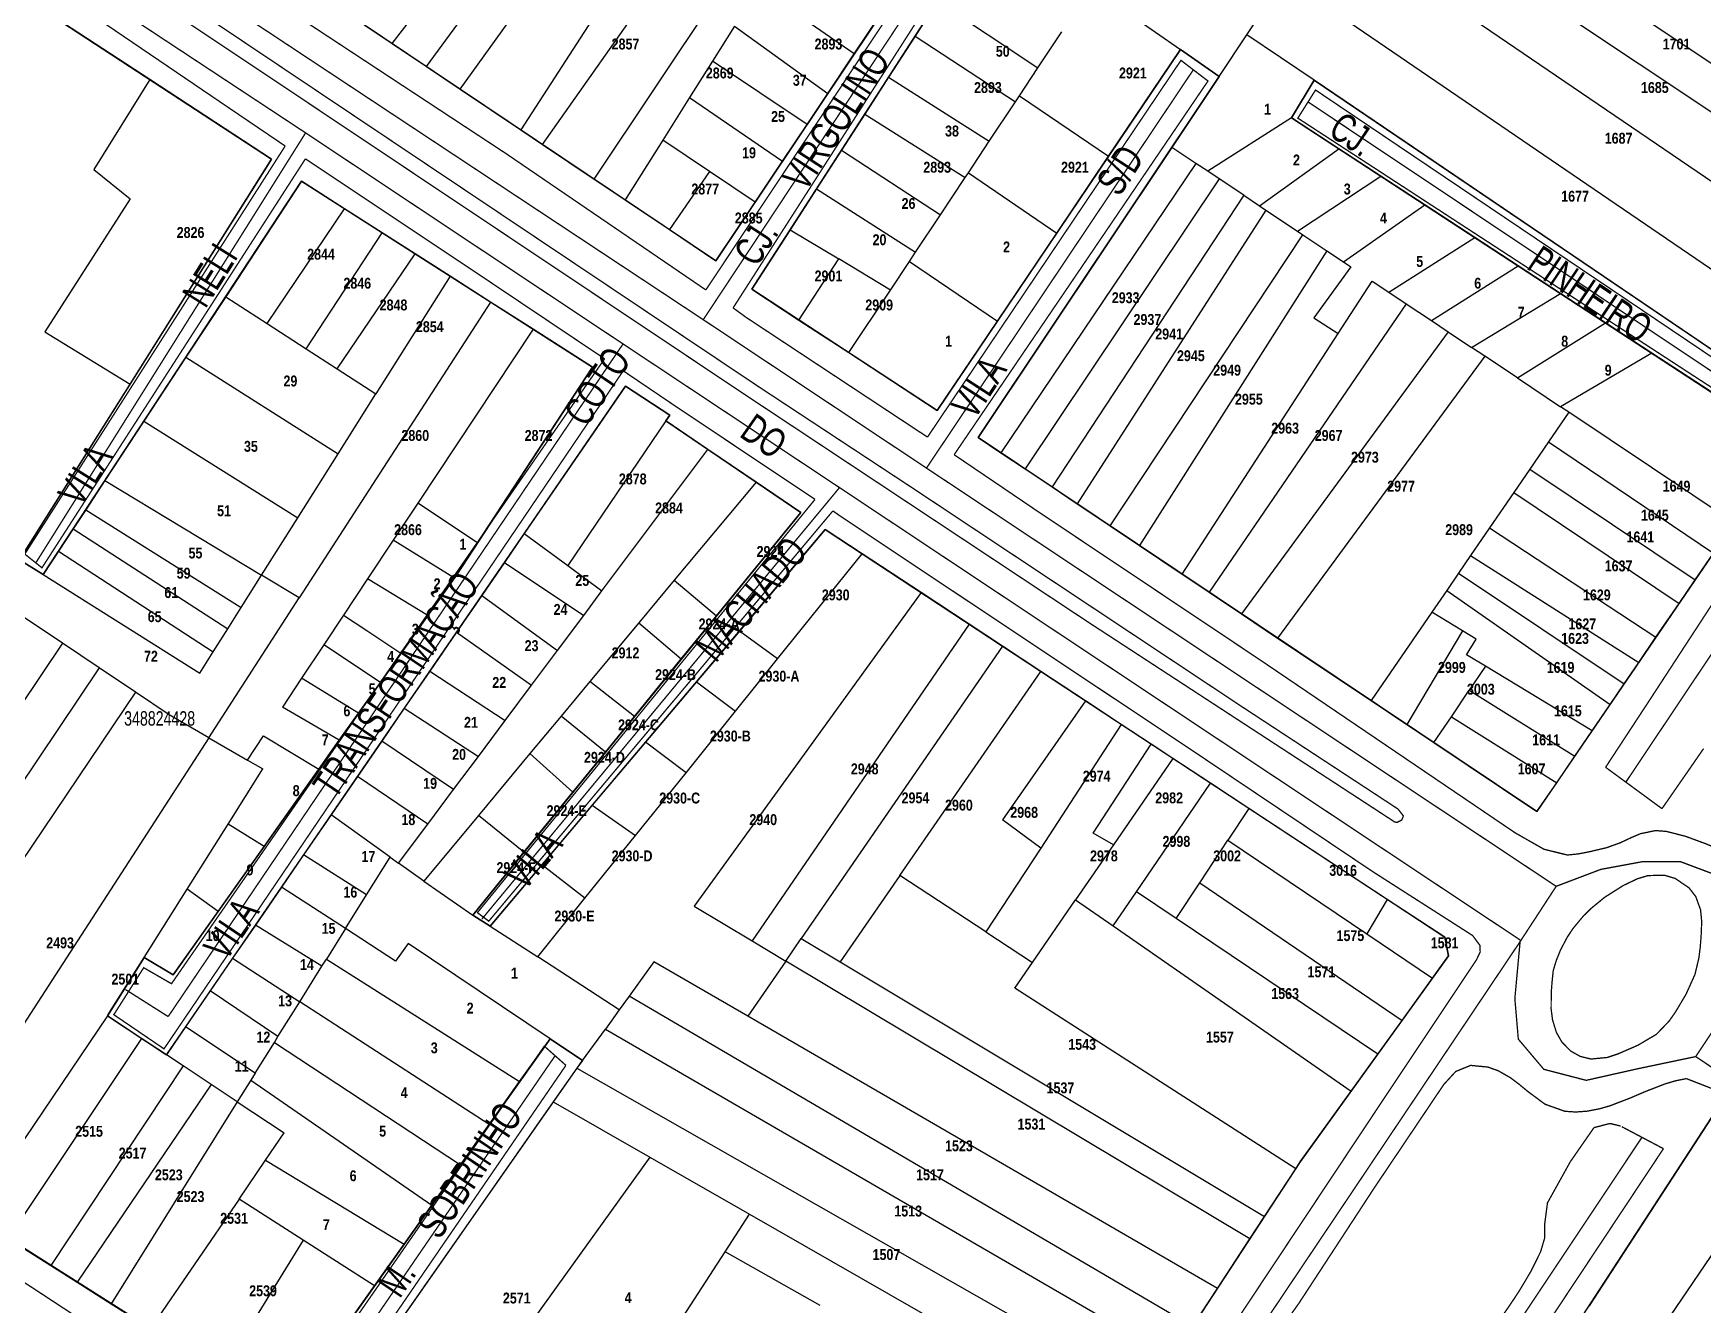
# Model space of a CAD drawing. Extents: x 203136 to 205923, y 4839890 to 4842982.
# Drawn here: x 204200.6 to 204430.9, y 4841443.3 to 4841618.7 of the extents above; entities that cross this region are included whole.
import ezdxf
from ezdxf.enums import TextEntityAlignment as Align

# ---------------------------------------------------------------- set-up
doc = ezdxf.new("R2010")
doc.units = 0
doc.header["$LTSCALE"] = 1.5
doc.header["$MEASUREMENT"] = 0
doc.linetypes.add('TRACO_11', pattern=[8, 3, -1, 3, -1])
for name, color, linetype in [('CD_MALHA_LOTES', 40, 'CONTINUOUS'), ('CD_TXT_QUADRA', 7, 'CONTINUOUS'), ('RU-QUADRAS', 210, 'CONTINUOUS'), ('SV-EIXO-RUA-PAV', 20, 'CONTINUOUS'), ('SV-RUA-PAVIM-S-GUIA-C-GUIA', 7, 'CONTINUOUS'), ('SV-TXT-RUA-PAV-S-GUIA-C-GUIA', 7, 'CONTINUOUS'), ('Th_NmrPort', 1, 'CONTINUOUS')]:
    doc.layers.add(name, color=color, linetype=linetype)
doc.styles.add('ARIAL', font='ARIAL.TTF')
doc.styles.get("Standard").update_dxf_attribs({"font": 'swisscbo.ttf'})

msp = doc.modelspace()

# ---------------------------------------------------------------- linework, layer by layer
at = {"layer": 'CD_MALHA_LOTES', "linetype": 'Continuous'}
for p, q in [((204250.16, 4841617.26), (204293.05, 4841673.27)), ((204254.86, 4841614.11), (204292.36, 4841665.05)), ((204216.73, 4841612.29), (204138.46, 4841663.42)), ((204259.53, 4841610.97), (204296.43, 4841662.34)), ((204382.87, 4841640.66), (204459.82, 4841589.39)), ((204455.25, 4841582.49), (204378.8, 4841634.55)), ((204278.01, 4841598.57), (204300.52, 4841632.32)), ((204283.75, 4841629.86), (204267.89, 4841605.36)), ((204270.9, 4841603.34), (204287.86, 4841627.47)), ((204313.89, 4841615.83), (204300.72, 4841624.96)), ((204346.6, 4841624.99), (204358.88, 4841616.43)), ((204373.29, 4841626.29), (204449.66, 4841574.19)), ((204325.39, 4841623.11), (204322.28, 4841618.29)), ((204325.39, 4841623.11), (204339.23, 4841613.9)), ((204368.06, 4841618.46), (204370.95, 4841622.79)), ((204313.89, 4841615.83), (204317.55, 4841621.31)), ((204246.35, 4841619.82), (204250.16, 4841617.26)), ((204297.37, 4841619.64), (204294.33, 4841614.81)), ((204297.37, 4841619.64), (204310.25, 4841610.38)), ((204322.28, 4841618.29), (204318.63, 4841612.63)), ((204322.28, 4841618.29), (204336.12, 4841609.22)), ((204339.23, 4841613.9), (204342.54, 4841618.87)), ((204364.22, 4841612.71), (204368.06, 4841618.46)), ((204377.32, 4841612.19), (204368.06, 4841618.46)), ((204462.88, 4841594), (204424.08, 4841619.85)), ((204250.16, 4841617.26), (204254.86, 4841614.11)), ((204310.25, 4841610.38), (204313.89, 4841615.83)), ((204348.98, 4841601.74), (204358.88, 4841616.43)), ((204358.88, 4841616.43), (204364.22, 4841612.71)), ((204254.86, 4841614.11), (204259.53, 4841610.97)), ((204294.33, 4841614.81), (204291.18, 4841609.81)), ((204307.39, 4841606.11), (204294.33, 4841614.81)), ((204336.67, 4841610.04), (204339.23, 4841613.9)), ((204216.73, 4841612.29), (204208.98, 4841599.9)), ((204233.51, 4841601.32), (204216.73, 4841612.29)), ((204318.63, 4841612.63), (204315.33, 4841607.51)), ((204318.63, 4841612.63), (204332.52, 4841603.8)), ((204364.22, 4841612.71), (204357.71, 4841602.94)), ((204374.22, 4841607.02), (204377.32, 4841612.19)), ((204377.32, 4841612.19), (204444.58, 4841566.63)), ((204259.53, 4841610.97), (204267.89, 4841605.36)), ((204291.18, 4841609.81), (204287.47, 4841603.93)), ((204291.18, 4841609.81), (204304.01, 4841601.04)), ((204307.39, 4841606.11), (204310.25, 4841610.38)), ((204332.52, 4841603.8), (204336.12, 4841609.22)), ((204336.12, 4841609.22), (204336.67, 4841610.04)), ((204336.67, 4841610.04), (204348.98, 4841601.74)), ((204315.33, 4841607.51), (204312.12, 4841602.54)), ((204315.33, 4841607.51), (204329.19, 4841598.78)), ((204374.22, 4841607.02), (204362.65, 4841599.64)), ((204380.75, 4841602.75), (204374.22, 4841607.02)), ((204267.89, 4841605.36), (204270.9, 4841603.34)), ((204304.01, 4841601.04), (204307.39, 4841606.11)), ((204270.9, 4841603.34), (204278.01, 4841598.57)), ((204287.47, 4841603.93), (204282.28, 4841595.7)), ((204293.93, 4841599.59), (204287.47, 4841603.93)), ((204312.12, 4841602.54), (204308.69, 4841597.21)), ((204312.12, 4841602.54), (204325.78, 4841593.65)), ((204329.63, 4841599.45), (204332.52, 4841603.8)), ((204357.71, 4841602.94), (204331, 4841562.9)), ((204361.01, 4841600.73), (204357.71, 4841602.94)), ((204369.8, 4841594.87), (204380.75, 4841602.75)), ((204386.54, 4841598.97), (204380.75, 4841602.75)), ((204208.98, 4841599.9), (204214.02, 4841595.82)), ((204213.98, 4841570.27), (204233.51, 4841601.32)), ((204293.93, 4841599.59), (204288.38, 4841591.6)), ((204300.21, 4841595.37), (204293.93, 4841599.59)), ((204300.21, 4841595.37), (204304.01, 4841601.04)), ((204361.01, 4841600.73), (204334.12, 4841560.81)), ((204341.82, 4841591.1), (204348.98, 4841601.74)), ((204362.65, 4841599.64), (204361.01, 4841600.73)), ((204364.24, 4841598.58), (204362.65, 4841599.64)), ((204237.63, 4841598.26), (204227.18, 4841582.34)), ((204243.56, 4841594.47), (204237.63, 4841598.26)), ((204278.01, 4841598.57), (204282.28, 4841595.7)), ((204308.69, 4841597.21), (204305.06, 4841591.58)), ((204308.69, 4841597.21), (204322.36, 4841588.5)), ((204325.78, 4841593.65), (204329.19, 4841598.78)), ((204329.19, 4841598.78), (204329.63, 4841599.45)), ((204329.63, 4841599.45), (204341.82, 4841591.1)), ((204364.24, 4841598.58), (204337.47, 4841558.57)), ((204367.61, 4841596.33), (204364.24, 4841598.58)), ((204375.02, 4841591.38), (204386.54, 4841598.97)), ((204392.58, 4841595.02), (204386.54, 4841598.97)), ((204214.02, 4841595.82), (204202.24, 4841577.47)), ((204282.28, 4841595.7), (204288.38, 4841591.6)), ((204294.81, 4841587.29), (204300.21, 4841595.37)), ((204367.61, 4841596.33), (204341.18, 4841556.09)), ((204367.61, 4841596.33), (204369.8, 4841594.87)), ((204369.8, 4841594.87), (204370.68, 4841594.28)), ((204381.39, 4841587.13), (204392.58, 4841595.02)), ((204399.52, 4841590.49), (204392.58, 4841595.02)), ((204232.91, 4841578.63), (204243.56, 4841594.47)), ((204248.75, 4841591.16), (204243.56, 4841594.47)), ((204322.36, 4841588.5), (204325.78, 4841593.65)), ((204370.68, 4841594.28), (204344.64, 4841553.77)), ((204370.68, 4841594.28), (204375.02, 4841591.38)), ((204238.28, 4841575.16), (204248.75, 4841591.16)), ((204253.31, 4841588.25), (204248.75, 4841591.16)), ((204288.38, 4841591.6), (204294.81, 4841587.29)), ((204305.06, 4841591.58), (204299.76, 4841583.37)), ((204305.06, 4841591.58), (204311.74, 4841587.55)), ((204333.63, 4841578.95), (204341.82, 4841591.1)), ((204349.2, 4841550.71), (204375.75, 4841590.89)), ((204375.02, 4841591.38), (204375.75, 4841590.89)), ((204375.75, 4841590.89), (204379.07, 4841588.68)), ((204387.65, 4841582.96), (204399.52, 4841590.49)), ((204405.49, 4841586.58), (204399.52, 4841590.49)), ((204242.55, 4841572.4), (204253.31, 4841588.25)), ((204258.14, 4841585.16), (204253.31, 4841588.25)), ((204321.49, 4841587.19), (204322.36, 4841588.5)), ((204379.07, 4841588.68), (204353.25, 4841548)), ((204379.07, 4841588.68), (204381.39, 4841587.13)), ((204306.26, 4841579.12), (204311.74, 4841587.55)), ((204318.87, 4841583.25), (204311.74, 4841587.55)), ((204318.87, 4841583.25), (204321.49, 4841587.19)), ((204321.49, 4841587.19), (204333.63, 4841578.95)), ((204382.41, 4841586.45), (204377.29, 4841579.41)), ((204381.39, 4841587.13), (204382.41, 4841586.45)), ((204393.51, 4841579.04), (204405.49, 4841586.58)), ((204411.32, 4841582.78), (204405.49, 4841586.58)), ((204258.14, 4841585.16), (204247.91, 4841568.93)), ((204263.72, 4841581.59), (204258.14, 4841585.16)), ((204299.76, 4841583.37), (204306.26, 4841579.12)), ((204380.63, 4841577.24), (204385.34, 4841584.5)), ((204385.34, 4841584.5), (204387.65, 4841582.96)), ((204227.18, 4841582.34), (204221.69, 4841573.99)), ((204227.18, 4841582.34), (204232.91, 4841578.63)), ((204263.72, 4841581.59), (204237.32, 4841540.78)), ((204269.59, 4841577.84), (204263.72, 4841581.59)), ((204313.14, 4841574.62), (204318.87, 4841583.25)), ((204390.03, 4841581.36), (204362.87, 4841541.56)), ((204387.65, 4841582.96), (204390.03, 4841581.36)), ((204390.03, 4841581.36), (204393.51, 4841579.04)), ((204399.06, 4841575.34), (204411.32, 4841582.78)), ((204417.52, 4841578.72), (204411.32, 4841582.78)), ((204306.26, 4841579.12), (204313.14, 4841574.62)), ((204325.34, 4841566.65), (204333.63, 4841578.95)), ((204377.29, 4841579.41), (204380.63, 4841577.24)), ((204393.51, 4841579.04), (204395.83, 4841577.49)), ((204202.24, 4841577.47), (204213.98, 4841570.27)), ((204232.91, 4841578.63), (204238.28, 4841575.16)), ((204269.59, 4841577.84), (204253.68, 4841553.86)), ((204277.8, 4841572.6), (204269.59, 4841577.84)), ((204359.13, 4841544.07), (204380.63, 4841577.24)), ((204395.83, 4841577.49), (204367.32, 4841538.58)), ((204395.83, 4841577.49), (204399.06, 4841575.34)), ((204405.37, 4841571.13), (204417.52, 4841578.72)), ((204423.93, 4841574.54), (204417.52, 4841578.72)), ((204238.28, 4841575.16), (204242.55, 4841572.4)), ((204313.14, 4841574.62), (204325.34, 4841566.65)), ((204400.86, 4841574.14), (204372.3, 4841535.25)), ((204400.86, 4841574.14), (204399.06, 4841575.34)), ((204405.37, 4841571.13), (204400.86, 4841574.14)), ((204423.93, 4841574.54), (204411.33, 4841567.15)), ((204442.82, 4841562.19), (204423.93, 4841574.54)), ((204221.69, 4841573.99), (204215.88, 4841565.15)), ((204221.69, 4841573.99), (204242.7, 4841560.68)), ((204242.55, 4841572.4), (204247.91, 4841568.93)), ((204261.92, 4841548.38), (204277.8, 4841572.6)), ((204198.74, 4841546.03), (204213.98, 4841570.27)), ((204282.32, 4841569.99), (204268.37, 4841549.67)), ((204288.43, 4841566.01), (204282.32, 4841569.99)), ((204405.37, 4841571.13), (204411.33, 4841567.15)), ((204242.7, 4841560.68), (204247.91, 4841568.93)), ((204215.88, 4841565.15), (204210.52, 4841556.98)), ((204215.88, 4841565.15), (204237.11, 4841551.81)), ((204287.89, 4841565.21), (204274.36, 4841545.24)), ((204287.89, 4841565.21), (204288.43, 4841566.01)), ((204293.68, 4841561.28), (204287.89, 4841565.21)), ((204412.47, 4841566.39), (204409.67, 4841562.3)), ((204412.47, 4841566.39), (204411.33, 4841567.15)), ((204435.29, 4841551.16), (204412.47, 4841566.39)), ((204331, 4841562.9), (204334.12, 4841560.81)), ((204237.11, 4841551.81), (204242.7, 4841560.68)), ((204279.08, 4841541.74), (204293.68, 4841561.28)), ((204300.34, 4841556.77), (204293.68, 4841561.28)), ((204334.12, 4841560.81), (204337.47, 4841558.57)), ((204409.67, 4841562.3), (204407.09, 4841558.54)), ((204409.67, 4841562.3), (204432.42, 4841546.97)), ((204337.47, 4841558.57), (204341.18, 4841556.09)), ((204407.09, 4841558.54), (204404.89, 4841555.33)), ((204407.09, 4841558.54), (204429.89, 4841543.26)), ((204210.52, 4841556.98), (204207.86, 4841552.94)), ((204210.52, 4841556.98), (204232.13, 4841543.92)), ((204300.34, 4841556.77), (204289.06, 4841543.23)), ((204306.51, 4841552.58), (204300.34, 4841556.77)), ((204341.18, 4841556.09), (204344.64, 4841553.77)), ((204253.68, 4841553.86), (204250.29, 4841548.75)), ((204261.92, 4841548.38), (204253.68, 4841553.86)), ((204344.64, 4841553.77), (204349.2, 4841550.71)), ((204404.89, 4841555.33), (204401.52, 4841550.43)), ((204404.89, 4841555.33), (204427.67, 4841540)), ((204207.86, 4841552.94), (204206.14, 4841550.32)), ((204207.86, 4841552.94), (204229.32, 4841539.46)), ((204232.13, 4841543.92), (204237.11, 4841551.81)), ((204294.89, 4841538.32), (204306.51, 4841552.58)), ((204206.14, 4841550.32), (204204.11, 4841547.24)), ((204206.14, 4841550.32), (204227.47, 4841536.53)), ((204268.37, 4841549.67), (204265.64, 4841545.69)), ((204268.37, 4841549.67), (204274.36, 4841545.24)), ((204309.89, 4841550.22), (204298.04, 4841536.2)), ((204314.99, 4841546.86), (204309.89, 4841550.22)), ((204349.2, 4841550.71), (204353.25, 4841548)), ((204401.52, 4841550.43), (204398.91, 4841546.63)), ((204401.52, 4841550.43), (204424.49, 4841535.36)), ((204204.11, 4841547.24), (204201.98, 4841544)), ((204204.11, 4841547.24), (204225.45, 4841533.33)), ((204250.29, 4841548.75), (204246.76, 4841543.42)), ((204258.72, 4841543.53), (204250.29, 4841548.75)), ((204259, 4841543.93), (204261.92, 4841548.38)), ((204303.32, 4841532.36), (204314.99, 4841546.86)), ((204323.1, 4841541.52), (204314.99, 4841546.86)), ((204353.25, 4841548), (204359.13, 4841544.07)), ((204398.91, 4841546.63), (204397.24, 4841544.19)), ((204398.91, 4841546.63), (204422.12, 4841531.88)), ((204429.89, 4841543.26), (204432.42, 4841546.97)), ((204201.98, 4841544), (204198.74, 4841546.03)), ((204265.64, 4841545.69), (204262.5, 4841541.12)), ((204265.64, 4841545.69), (204276.56, 4841538.37)), ((204274.36, 4841545.24), (204279.08, 4841541.74)), ((204201.98, 4841544), (204223.61, 4841530.42)), ((204229.32, 4841539.46), (204232.13, 4841543.92)), ((204237.32, 4841540.78), (204232.13, 4841543.92)), ((204246.76, 4841543.42), (204243.43, 4841538.4)), ((204255.05, 4841538.36), (204246.76, 4841543.42)), ((204255.05, 4841538.36), (204258.72, 4841543.53)), ((204258.72, 4841543.53), (204259, 4841543.93)), ((204289.06, 4841543.23), (204284.17, 4841537.36)), ((204289.06, 4841543.23), (204294.89, 4841538.32)), ((204359.13, 4841544.07), (204362.87, 4841541.56)), ((204397.24, 4841544.19), (204395.62, 4841541.83)), ((204397.24, 4841544.19), (204420.12, 4841528.95)), ((204427.67, 4841540), (204429.89, 4841543.26)), ((204224.84, 4841521.5), (204237.32, 4841540.78)), ((204262.5, 4841541.12), (204259.01, 4841536.05)), ((204262.5, 4841541.12), (204272.93, 4841533.51)), ((204276.56, 4841538.37), (204279.08, 4841541.74)), ((204323.1, 4841541.52), (204291.81, 4841498.25)), ((204329.74, 4841537.15), (204323.1, 4841541.52)), ((204362.87, 4841541.56), (204367.32, 4841538.58)), ((204395.62, 4841541.83), (204393.56, 4841538.83)), ((204395.62, 4841541.83), (204418.15, 4841526.07)), ((204424.49, 4841535.36), (204427.67, 4841540)), ((204204.65, 4841534.55), (204197.59, 4841539.29)), ((204227.47, 4841536.53), (204229.32, 4841539.46)), ((204243.43, 4841538.4), (204240.71, 4841534.31)), ((204243.43, 4841538.4), (204246.63, 4841536.28)), ((204251.36, 4841533.15), (204255.05, 4841538.36)), ((204272.93, 4841533.51), (204276.56, 4841538.37)), ((204284.17, 4841537.36), (204277.42, 4841529.25)), ((204284.17, 4841537.36), (204290.03, 4841532.36)), ((204290.03, 4841532.36), (204294.89, 4841538.32)), ((204367.32, 4841538.58), (204372.3, 4841535.25)), ((204393.56, 4841538.83), (204385.19, 4841526.62)), ((204397.8, 4841536.25), (204393.56, 4841538.83)), ((204225.45, 4841533.33), (204227.47, 4841536.53)), ((204246.63, 4841536.28), (204251.36, 4841533.15)), ((204259.01, 4841536.05), (204255.34, 4841530.7)), ((204259.01, 4841536.05), (204269.38, 4841528.76)), ((204298.04, 4841536.2), (204292.11, 4841529.19)), ((204303.32, 4841532.36), (204298.04, 4841536.2)), ((204329.74, 4841537.15), (204299.82, 4841493.46)), ((204334.35, 4841534.11), (204329.74, 4841537.15)), ((204372.3, 4841535.25), (204385.19, 4841526.62)), ((204397.8, 4841536.25), (204390.13, 4841523.31)), ((204399.7, 4841535.1), (204397.8, 4841536.25)), ((204398.35, 4841532.95), (204399.7, 4841535.1)), ((204422.12, 4841531.88), (204424.49, 4841535.36)), ((204204.65, 4841534.55), (204164.01, 4841473.96)), ((204209.74, 4841531.13), (204204.65, 4841534.55)), ((204223.61, 4841530.42), (204225.45, 4841533.33)), ((204240.71, 4841534.31), (204237.65, 4841529.69)), ((204248.51, 4841529.12), (204240.71, 4841534.31)), ((204248.51, 4841529.12), (204251.36, 4841533.15)), ((204269.38, 4841528.76), (204272.93, 4841533.51)), ((204334.35, 4841534.11), (204306.58, 4841493.8)), ((204339.63, 4841530.64), (204334.35, 4841534.11)), ((204400.97, 4841531.36), (204398.35, 4841532.95)), ((204209.74, 4841531.13), (204169.04, 4841470.64)), ((204214.73, 4841527.77), (204209.74, 4841531.13)), ((204255.34, 4841530.7), (204251.82, 4841525.57)), ((204255.34, 4841530.7), (204265.71, 4841523.85)), ((204283.57, 4841524.43), (204290.03, 4841532.36)), ((204297.51, 4841525.15), (204303.32, 4841532.36)), ((204320.16, 4841502.49), (204339.63, 4841530.64)), ((204345.81, 4841526.57), (204339.63, 4841530.64)), ((204400.97, 4841531.36), (204398.74, 4841528.06)), ((204415.68, 4841522.46), (204400.97, 4841531.36)), ((204420.12, 4841528.95), (204422.12, 4841531.88)), ((204237.65, 4841529.69), (204235.02, 4841525.73)), ((204245.49, 4841524.87), (204237.65, 4841529.69)), ((204245.49, 4841524.87), (204248.51, 4841529.12)), ((204265.71, 4841523.85), (204269.38, 4841528.76)), ((204277.42, 4841529.25), (204273.44, 4841524.47)), ((204283.57, 4841524.43), (204277.42, 4841529.25)), ((204292.11, 4841529.19), (204285.11, 4841520.9)), ((204292.11, 4841529.19), (204297.51, 4841525.15)), ((204418.15, 4841526.07), (204420.12, 4841528.95)), ((204214.73, 4841527.77), (204173.99, 4841467.36)), ((204219.38, 4841524.65), (204214.73, 4841527.77)), ((204345.81, 4841526.57), (204334.32, 4841510.18)), ((204350.73, 4841523.33), (204345.81, 4841526.57)), ((204385.19, 4841526.62), (204390.13, 4841523.31)), ((204396.27, 4841524.39), (204398.74, 4841528.06)), ((204398.74, 4841528.06), (204413.28, 4841518.95)), ((204415.68, 4841522.46), (204418.15, 4841526.07)), ((204224.84, 4841521.5), (204219.38, 4841524.65)), ((204242.85, 4841521.14), (204235.02, 4841525.73)), ((204242.85, 4841521.14), (204245.49, 4841524.87)), ((204251.82, 4841525.57), (204248.7, 4841521.02)), ((204251.82, 4841525.57), (204262.03, 4841518.92)), ((204262.03, 4841518.92), (204265.71, 4841523.85)), ((204273.44, 4841524.47), (204269.13, 4841519.3)), ((204279.56, 4841519.5), (204273.44, 4841524.47)), ((204279.56, 4841519.5), (204283.57, 4841524.43)), ((204290.69, 4841516.67), (204297.51, 4841525.15)), ((204393.86, 4841520.82), (204396.27, 4841524.39)), ((204396.27, 4841524.39), (204410.79, 4841515.29)), ((204224.84, 4841521.5), (204185.08, 4841460.07)), ((204224.84, 4841521.5), (204230.17, 4841518.42)), ((204230.17, 4841518.42), (204232.39, 4841521.77)), ((204232.39, 4841521.77), (204240.02, 4841517.14)), ((204350.73, 4841523.33), (204339.61, 4841506.28)), ((204354.86, 4841520.62), (204350.73, 4841523.33)), ((204390.13, 4841523.31), (204393.86, 4841520.82)), ((204413.28, 4841518.95), (204415.68, 4841522.46)), ((204240.02, 4841517.14), (204242.85, 4841521.14)), ((204248.7, 4841521.02), (204245.34, 4841516.13)), ((204258.62, 4841514.36), (204248.7, 4841521.02)), ((204258.62, 4841514.36), (204262.03, 4841518.92)), ((204269.13, 4841519.3), (204262.04, 4841510.78)), ((204275.05, 4841513.98), (204269.13, 4841519.3)), ((204275.05, 4841513.98), (204279.56, 4841519.5)), ((204285.11, 4841520.9), (204277.72, 4841512.17)), ((204290.69, 4841516.67), (204285.11, 4841520.9)), ((204346.85, 4841508.32), (204354.86, 4841520.62)), ((204357.84, 4841518.65), (204354.86, 4841520.62)), ((204393.86, 4841520.82), (204408.06, 4841511.3)), ((204410.79, 4841515.29), (204413.28, 4841518.95)), ((204227.5, 4841509.55), (204232.32, 4841517.19)), ((204230.17, 4841518.42), (204232.32, 4841517.19)), ((204232.47, 4841506.49), (204240.02, 4841517.14)), ((204283.72, 4841508.01), (204290.69, 4841516.67)), ((204357.84, 4841518.65), (204349.64, 4841506.73)), ((204363.03, 4841515.23), (204357.84, 4841518.65)), ((204245.34, 4841516.13), (204241.72, 4841510.86)), ((204255.04, 4841509.58), (204245.34, 4841516.13)), ((204255.04, 4841509.58), (204258.62, 4841514.36)), ((204352.81, 4841500.24), (204363.03, 4841515.23)), ((204368.34, 4841511.74), (204363.03, 4841515.23)), ((204408.06, 4841511.3), (204410.79, 4841515.29)), ((204268.32, 4841505.71), (204275.05, 4841513.98)), ((204277.72, 4841512.17), (204270.77, 4841503.94)), ((204277.72, 4841512.17), (204283.72, 4841508.01)), ((204241.72, 4841510.86), (204237.93, 4841505.34)), ((204249.85, 4841505.03), (204241.72, 4841510.86)), ((204262.04, 4841510.78), (204254.49, 4841501.71)), ((204268.32, 4841505.71), (204262.04, 4841510.78)), ((204339.61, 4841506.28), (204334.32, 4841510.18)), ((204368.34, 4841511.74), (204365.44, 4841507.35)), ((204387.41, 4841499.19), (204368.34, 4841511.74)), ((204221.85, 4841500.59), (204227.5, 4841509.55)), ((204232.47, 4841506.49), (204227.5, 4841509.55)), ((204251.02, 4841504.19), (204255.04, 4841509.58)), ((204276.74, 4841499.35), (204283.72, 4841508.01)), ((204349.64, 4841506.73), (204346.85, 4841508.32)), ((204226.13, 4841497.54), (204232.47, 4841506.49)), ((204237.93, 4841505.34), (204234.88, 4841500.9)), ((204246.6, 4841499.82), (204237.93, 4841505.34)), ((204261.25, 4841497.04), (204268.32, 4841505.71)), ((204339.61, 4841506.28), (204332.05, 4841494.7)), ((204349.64, 4841506.73), (204344.42, 4841499.14)), ((204361.57, 4841501.49), (204365.44, 4841507.35)), ((204365.44, 4841507.35), (204384.62, 4841494.42)), ((204246.6, 4841499.82), (204249.85, 4841505.03)), ((204249.85, 4841505.03), (204251.02, 4841504.19)), ((204254.49, 4841501.71), (204251.02, 4841504.19)), ((204270.77, 4841503.94), (204263.64, 4841495.5)), ((204276.74, 4841499.35), (204270.77, 4841503.94)), ((204215.92, 4841491.18), (204221.85, 4841500.59)), ((204226.13, 4841497.54), (204221.85, 4841500.59)), ((204234.88, 4841500.9), (204231.28, 4841495.66)), ((204243.69, 4841495.16), (204234.88, 4841500.9)), ((204254.49, 4841501.71), (204261.25, 4841497.04)), ((204320.16, 4841502.49), (204311.93, 4841490.59)), ((204332.05, 4841494.7), (204320.16, 4841502.49)), ((204358.3, 4841496.54), (204361.57, 4841501.49)), ((204361.57, 4841501.49), (204389.46, 4841482.48)), ((204243.69, 4841495.16), (204246.6, 4841499.82)), ((204270.22, 4841491.25), (204276.74, 4841499.35)), ((204291.81, 4841498.25), (204299.82, 4841493.46)), ((204338.47, 4841490.49), (204344.42, 4841499.14)), ((204344.42, 4841499.14), (204349.6, 4841495.54)), ((204349.6, 4841495.54), (204352.81, 4841500.24)), ((204358.3, 4841496.54), (204352.81, 4841500.24)), ((204387.41, 4841499.19), (204384.62, 4841494.42)), ((204395.34, 4841493.97), (204387.41, 4841499.19)), ((204219.92, 4841488.79), (204226.13, 4841497.54)), ((204263.64, 4841495.5), (204261.25, 4841497.04)), ((204386.11, 4841477.83), (204358.3, 4841496.54)), ((204231.28, 4841495.66), (204228.13, 4841491.08)), ((204240.44, 4841489.96), (204231.28, 4841495.66)), ((204243.69, 4841495.16), (204241.06, 4841490.96)), ((204250.6, 4841490.66), (204243.69, 4841495.16)), ((204263.64, 4841495.5), (204270.22, 4841491.25)), ((204304.44, 4841490.69), (204306.58, 4841493.8)), ((204306.58, 4841493.8), (204311.93, 4841490.59)), ((204332.05, 4841494.7), (204338.47, 4841490.49)), ((204349.6, 4841495.54), (204382.44, 4841472.73)), ((204384.62, 4841494.42), (204393.66, 4841488.33)), ((204395.88, 4841491.41), (204395.34, 4841493.97)), ((204252.35, 4841493.11), (204250.6, 4841490.66)), ((204271.93, 4841479.97), (204252.35, 4841493.11)), ((204281.47, 4841483.97), (204270.22, 4841491.25)), ((204299.82, 4841493.46), (204304.44, 4841490.69)), ((204393.66, 4841488.33), (204395.88, 4841491.41)), ((204210.95, 4841483.3), (204215.92, 4841491.18)), ((204215.92, 4841491.18), (204219.92, 4841488.79)), ((204228.13, 4841491.08), (204225.03, 4841486.56)), ((204228.13, 4841491.08), (204237.39, 4841485.07)), ((204237.39, 4841485.07), (204240.44, 4841489.96)), ((204240.44, 4841489.96), (204241.06, 4841490.96)), ((204241.06, 4841490.96), (204267.73, 4841474.06)), ((204286.25, 4841490.58), (204282.83, 4841485.85)), ((204299.19, 4841483.08), (204286.25, 4841490.58)), ((204304.44, 4841490.69), (204299.19, 4841483.08)), ((204368.47, 4841452.36), (204304.44, 4841490.69)), ((204311.93, 4841490.59), (204370.48, 4841455.43)), ((204336.04, 4841486.95), (204338.47, 4841490.49)), ((204374.81, 4841462.04), (204336.04, 4841486.95)), ((204389.46, 4841482.48), (204393.66, 4841488.33)), ((204225.03, 4841486.56), (204221.62, 4841481.59)), ((204234.38, 4841480.26), (204225.03, 4841486.56)), ((204234.38, 4841480.26), (204237.39, 4841485.07)), ((204263.51, 4841468.12), (204237.39, 4841485.07)), ((204282.83, 4841485.85), (204281.47, 4841483.97)), ((204360.55, 4841440.26), (204282.83, 4841485.85)), ((204210.85, 4841483.15), (204192.22, 4841455.55)), ((204210.85, 4841483.15), (204210.95, 4841483.3)), ((204215.56, 4841480.02), (204210.85, 4841483.15)), ((204281.47, 4841483.97), (204279.55, 4841481.31)), ((204362.25, 4841446.54), (204299.19, 4841483.08)), ((204386.11, 4841477.83), (204389.46, 4841482.48)), ((204215.56, 4841480.02), (204197.15, 4841452.43)), ((204218.99, 4841477.76), (204215.56, 4841480.02)), ((204221.62, 4841481.59), (204218.99, 4841477.76)), ((204231.24, 4841475.23), (204221.62, 4841481.59)), ((204233.89, 4841479.47), (204234.38, 4841480.26)), ((204267.73, 4841474.06), (204271.93, 4841479.97)), ((204271.93, 4841479.97), (204276.41, 4841476.97)), ((204276.41, 4841476.97), (204279.55, 4841481.31)), ((204279.55, 4841481.31), (204357.75, 4841435.98)), ((204221.33, 4841476.21), (204218.99, 4841477.76)), ((204231.24, 4841475.23), (204233.89, 4841479.47)), ((204233.89, 4841479.47), (204259.58, 4841462.58)), ((204382.44, 4841472.73), (204386.11, 4841477.83)), ((204221.33, 4841476.21), (204203.07, 4841448.68)), ((204225.19, 4841473.65), (204221.33, 4841476.21)), ((204231.24, 4841475.23), (204230.63, 4841474.25)), ((204275.64, 4841475.9), (204272.33, 4841471.27)), ((204276.41, 4841476.97), (204275.64, 4841475.9)), ((204275.64, 4841475.9), (204354.5, 4841431.01)), ((204225.19, 4841473.65), (204206.69, 4841446.38)), ((204228.77, 4841471.28), (204225.19, 4841473.65)), ((204230.63, 4841474.25), (204228.77, 4841471.28)), ((204230.63, 4841474.25), (204255.61, 4841456.99)), ((204263.51, 4841468.12), (204267.73, 4841474.06)), ((204228.77, 4841471.28), (204211.37, 4841443.42)), ((204228.77, 4841471.28), (204235.26, 4841466.99)), ((204272.33, 4841471.27), (204240.21, 4841425.24)), ((204272.33, 4841471.27), (204285.68, 4841463.63)), ((204375.42, 4841462.97), (204382.44, 4841472.73)), ((204432.19, 4841469.17), (204415.26, 4841443.12)), ((204232.67, 4841463.2), (204235.26, 4841466.99)), ((204259.58, 4841462.58), (204263.51, 4841468.12)), ((204285.68, 4841463.63), (204266.57, 4841437.08)), ((204285.68, 4841463.63), (204299.45, 4841455.75)), ((204229.02, 4841457.86), (204232.67, 4841463.2)), ((204232.67, 4841463.2), (204251.79, 4841451.61)), ((204255.61, 4841456.99), (204259.58, 4841462.58)), ((204370.48, 4841455.43), (204374.81, 4841462.04)), ((204374.81, 4841462.04), (204375.42, 4841462.97)), ((204441.02, 4841463.2), (204423.42, 4841437.33)), ((204229.02, 4841457.86), (204216.8, 4841439.98)), ((204237.86, 4841452.2), (204229.02, 4841457.86)), ((204251.79, 4841451.61), (204255.61, 4841456.99)), ((204296.07, 4841450.55), (204299.45, 4841455.75)), ((204299.45, 4841455.75), (204351.28, 4841426.09)), ((204368.47, 4841452.36), (204370.48, 4841455.43)), ((204197.15, 4841452.43), (204203.07, 4841448.68)), ((204237.86, 4841452.2), (204226.53, 4841433.82)), ((204247.72, 4841445.89), (204237.86, 4841452.2)), ((204364, 4841445.53), (204368.47, 4841452.36)), ((204247.72, 4841445.89), (204251.79, 4841451.61)), ((204284.28, 4841432.38), (204296.07, 4841450.55)), ((204309.2, 4841443.18), (204296.07, 4841450.55)), ((204203.07, 4841448.68), (204206.69, 4841446.38)), ((204206.69, 4841446.38), (204211.37, 4841443.42)), ((204235.23, 4841428.31), (204247.72, 4841445.89)), ((204360.55, 4841440.26), (204364, 4841445.53)), ((204364, 4841445.53), (204362.25, 4841446.54)), ((204211.37, 4841443.42), (204216.8, 4841439.98))]:
    msp.add_line(p, q, dxfattribs=at)
at = {"layer": 'RU-QUADRAS', "color": 6, "linetype": 'Continuous'}
msp.add_lwpolyline([(204238.17, 4841625.31), (204262.39, 4841655.75), (204265.96, 4841653.23), (204285.82, 4841679.16), (204283.73, 4841680.87), (204321.61, 4841737.78, -0.0039836966), (204486.63, 4841630.5), (204444.58, 4841566.63), (204377.32, 4841612.19), (204374.22, 4841607.02), (204442.82, 4841562.19), (204408.06, 4841511.3), (204331, 4841562.9), (204364.22, 4841612.71), (204358.88, 4841616.43), (204325.34, 4841566.65), (204299.76, 4841583.37), (204338.68, 4841643.7), (204334.39, 4841646.48), (204294.81, 4841587.29)], format="xyb", close=True, dxfattribs=at)
msp.add_lwpolyline([(204138.46, 4841663.42), (204233.51, 4841601.32), (204198.74, 4841546.03), (204201.98, 4841544), (204237.63, 4841598.26), (204277.8, 4841572.6), (204259, 4841543.93), (204219.92, 4841488.79), (204215.92, 4841491.18), (204210.85, 4841483.15), (204218.99, 4841477.76), (204282.32, 4841569.99), (204288.43, 4841566.01), (204287.89, 4841565.21), (204306.51, 4841552.58), (204261.25, 4841497.04), (204263.64, 4841495.5), (204309.89, 4841550.22), (204395.34, 4841493.97), (204395.88, 4841491.41), (204375.42, 4841462.97), (204333.65, 4841399.17, -0.0190964462)], format="xyb", dxfattribs=at)
msp.add_lwpolyline([(204240.21, 4841425.24), (204276.41, 4841476.97), (204271.93, 4841479.97), (204235.23, 4841428.31), (204183.27, 4841461.22)], dxfattribs=at)
msp.add_lwpolyline([(204353.99, 4841348.88), (204432.19, 4841469.17), (204475.89, 4841439.6), (204437.72, 4841379.86), (204437.15, 4841380.31), (204395.73, 4841319.72), (204354.5, 4841346.49)], close=True, dxfattribs=at)
at = {"layer": 'SV-EIXO-RUA-PAV', "const_width": 0.18}
for points in [[(203816.884774, 4841885.312895), (203841.5619, 4841869.4472), (203936.605357, 4841805.8681), (203998.154453, 4841764.704665), (204037.2543, 4841738.5625), (204066.6864, 4841718.9912), (204112.74, 4841687.823359), (204135.716023, 4841672.506011), (204238.200001, 4841604.9406), (204281.989259, 4841575.8223), (204311.854383, 4841556.001556), (204405.763938, 4841493.5846)], [(203835.482708, 4841884.228794), (203846.0231, 4841877.1778), (203886.536355, 4841850.382163), (203971.44315, 4841793.304593), (204003.1412, 4841772.0738), (204014.986115, 4841764.1502), (204033.499903, 4841751.7655), (204043.262908, 4841745.482254), (204118.336724, 4841695.482033), (204141.312746, 4841679.87012), (204232.241602, 4841619.389526), (204293.058033, 4841579.1683), (204323.851361, 4841558.6951), (204410.721144, 4841500.9968)]]:
    msp.add_lwpolyline(points, dxfattribs=at)
at = {"layer": 'SV-EIXO-RUA-PAV', "const_width": 0.18, "flags": 128}
for points in [[(204336.172608, 4841644.36866), (204293.058033, 4841579.1683)], [(204499.520364, 4841633.7721), (204496.128974, 4841628.7012), (204458.3053, 4841572.1462), (204450.187929, 4841560.0088), (204420.3335, 4841515.3696)], [(204360.664608, 4841613.640632), (204323.851361, 4841558.6951)], [(204376.490464, 4841609.207073), (204450.187929, 4841560.0088)], [(204201.01, 4841545.6646), (204238.200001, 4841604.9406)], [(204429.9722, 4841477.5057), (204434.915708, 4841484.927), (204469.147921, 4841536.3179), (204511.350185, 4841599.6739)], [(204219.242, 4841483.0265), (204281.989259, 4841575.8223)], [(204262.5194, 4841496.4781), (204311.854383, 4841556.001556)], [(204434.915708, 4841484.927), (204437.0659, 4841492.002212), (204437.0284, 4841497.1039), (204434.3076, 4841501.9823), (204427.9058, 4841504.3814), (204422.5443, 4841504.3814), (204416.87121, 4841503.330941), (204410.7211, 4841500.9968)], [(204323.1113, 4841370), (204337.54195, 4841391.577), (204367.012, 4841435.6416), (204405.752235, 4841493.373085), (204410.721144, 4841500.9968)], [(204429.9722, 4841477.5057), (204421.984196, 4841475.8311), (204414.8622, 4841474.2316), (204409.020559, 4841475.7511), (204405.499573, 4841479.9097), (204405.019434, 4841485.5078), (204405.763938, 4841493.5846)], [(204213.3426, 4841486.7657), (204219.242061, 4841483.0265)], [(204272.62, 4841477.625), (204230.965896, 4841416.8737)], [(204429.9722, 4841477.5057), (204479.893681, 4841444.035667), (204636.865048, 4841340.0891)], [(204340.8024, 4841343.6398), (204379.215054, 4841401.3066), (204422.497965, 4841466.2849)]]:
    msp.add_lwpolyline(points, dxfattribs=at)
at = {"layer": 'SV-RUA-PAVIM-S-GUIA-C-GUIA', "linetype": 'Continuous', "const_width": 0.18, "flags": 128}
for points in [[(204233.176745, 4841424.176593), (204199.59, 4841446.22), (204180.32, 4841459.25), (204131.48, 4841491.7), (204069.8, 4841533), (204055.53, 4841543.42), (204055.89, 4841544.95), (204058.4, 4841549.47), (204079.03, 4841580.59), (204097.97, 4841609.14), (204116.85, 4841637.16), (204135.79, 4841665.73), (204137.52, 4841667.46), (204138.25, 4841667.71), (204139.28, 4841667.42), (204158.98, 4841654.32), (204196.955, 4841629.22), (204227.88, 4841608.21), (204235.381212, 4841603.12609)], [(204297.176575, 4841580.792239), (204337.470878, 4841643.669591), (204334.620239, 4841645.204551), (204293.411923, 4841583.275139)], [(204293.411923, 4841583.275139), (204265.85, 4841602.08), (204235.230193, 4841622.221549)], [(204327.67, 4841560.54), (204362.688078, 4841612.093272), (204358.960318, 4841614.943912), (204323.991734, 4841562.968246)], [(204279.447048, 4841573.773392), (204262.99, 4841584.81), (204238.174682, 4841601.361794)], [(204323.991734, 4841562.968246), (204298.98, 4841579.48), (204297.176575, 4841580.792239)], [(204308.473696, 4841554.377567), (204289.14, 4841567.29), (204282.018313, 4841572.112309)], [(204409.02, 4841506.12), (204405.07, 4841508.37), (204369.86, 4841532.24), (204339.16, 4841552.75), (204327.67, 4841560.54)], [(204310.940186, 4841552.788981), (204311.96, 4841552.07), (204360.48, 4841519.76), (204385.42, 4841503.02), (204399.19, 4841494.21), (204400.2, 4841492.86), (204400.24, 4841491.94), (204399.74, 4841490.89), (204386.57, 4841471.12), (204359.92, 4841430.99), (204339.99, 4841401.62), (204337.5, 4841397.92), (204336.59, 4841397.18), (204335.46, 4841396.92), (204302.78, 4841418.72), (204279.681829, 4841434.483369), (204277.007866, 4841431.080144), (204315.47, 4841404.17), (204332.28, 4841392.88)], [(204428.68, 4841474.47), (204432.51, 4841472.98), (204465.17, 4841450.01), (204477.536443, 4841441.593031)]]:
    msp.add_lwpolyline(points, dxfattribs=at)
msp.add_lwpolyline([(204322.22, 4841555.75), (204300.49, 4841570.06), (204226.31, 4841619.74), (204160.41, 4841663.59), (204158.2, 4841665.05), (204157.4, 4841664.76), (204156.93, 4841664.13), (204157.85, 4841662.79), (204184.23, 4841645.25), (204229.06, 4841615.41), (204299.12, 4841568.62), (204346.21, 4841537.41), (204388.45, 4841509.87), (204388.76, 4841509.82), (204389.41, 4841510.13), (204389.65, 4841510.7), (204388.9, 4841511.66), (204367.29, 4841525.83)], close=True, dxfattribs=at)
at = {"layer": 'SV-RUA-PAVIM-S-GUIA-C-GUIA', "linetype": 'TRACO_11', "const_width": 0.18, "flags": 128}
for points in [[(204448.014253, 4841563.340901), (204377.52545, 4841610.850874), (204375.082926, 4841606.971572), (204446.211353, 4841560.665002)], [(204238.174682, 4841601.361794), (204201.83, 4841544.94), (204199.46, 4841546.83), (204235.381212, 4841603.12609)], [(204282.018313, 4841572.112309), (204218.665433, 4841478.573708), (204211.741378, 4841483.287959), (204215.866347, 4841489.770053), (204219.696676, 4841487.560248), (204279.447048, 4841573.773392)], [(204310.940186, 4841552.788981), (204263.469577, 4841496.189441), (204261.899678, 4841497.366866), (204308.473696, 4841554.377567)]]:
    msp.add_lwpolyline(points, dxfattribs=at)
at = {"layer": 'SV-RUA-PAVIM-S-GUIA-C-GUIA', "const_width": 0.18}
for points in [[(204433.82, 4841542.34), (204423.55, 4841526.59)], [(204423.55, 4841526.59), (204417.54, 4841517.42)], [(204429.39, 4841517.58), (204431.06, 4841520)], [(204417.54, 4841517.42), (204425.32, 4841511.71)], [(204425.32, 4841511.71), (204429.39, 4841517.58)], [(204450.37, 4841512.77), (204449.526076, 4841511.528607), (204448.692483, 4841510.278872), (204447.840552, 4841509.042673), (204445.966997, 4841506.698393), (204444.868904, 4841505.627815), (204443.65338, 4841504.740875), (204441.710261, 4841503.935904), (204440.203356, 4841503.731416), (204437.908256, 4841504.104374), (204436.505118, 4841504.6623), (204434.079411, 4841505.751055), (204431.38, 4841506.86), (204428.57516, 4841507.894513), (204425.92626, 4841508.571829), (204424.427194, 4841508.68532), (204422.325158, 4841508.251995), (204420.939565, 4841507.650678), (204419.559249, 4841507.002018), (204417.711805, 4841506.334808), (204415.25, 4841505.75), (204413.754654, 4841505.464761), (204412.258794, 4841505.313604), (204409.02, 4841506.12)], [(204410.311881, 4841489.356098), (204410.746455, 4841490.793997), (204411.306711, 4841492.187785), (204412.23888, 4841493.959252), (204413.070121, 4841495.210759), (204414.462266, 4841496.887046), (204415.531906, 4841497.942471), (204417.439765, 4841499.502874), (204419.97823, 4841501.108761), (204421.954007, 4841502.048878), (204423.394594, 4841502.480943), (204425.686205, 4841502.515862), (204427.147503, 4841502.080169), (204429.058582, 4841500.776595), (204429.98196, 4841499.578774), (204430.640751, 4841497.750624), (204430.787756, 4841496.248531), (204430.754618, 4841494.703886), (204430.598253, 4841492.611102), (204430.408565, 4841491.115549), (204429.87, 4841488.85), (204428.648156, 4841486.12773), (204427.166288, 4841483.635209), (204426.290651, 4841482.392115), (204424.56, 4841480.59), (204422.004582, 4841479.072948), (204419.219272, 4841477.866443), (204417.768418, 4841477.385509), (204415.53, 4841477.17), (204414.065955, 4841477.524912), (204412.730276, 4841478.263548), (204411.497273, 4841479.526563), (204410.751633, 4841480.843898), (204410.216865, 4841482.582381), (204410.027786, 4841484.077805), (204410.03765, 4841486.322768), (204410.15849, 4841487.829546), (204410.311881, 4841489.356098)], [(204260.63, 4841463.81), (204271.13, 4841478.95)], [(204271.13, 4841478.95), (204274.11, 4841476.3)], [(204274.11, 4841476.3), (204238.134607, 4841423.811597)], [(204428.68, 4841474.47), (204427.176043, 4841474.161698), (204425.730957, 4841473.735294), (204422.95181, 4841472.655779), (204420.942035, 4841471.79118), (204418.146469, 4841470.718869), (204416.686074, 4841470.29918), (204414.956838, 4841469.971475), (204413.416795, 4841469.860842), (204411.908853, 4841469.961413), (204409.185897, 4841470.936542), (204406.774912, 4841472.722359), (204405.592503, 4841473.702113), (204404.368463, 4841474.620083), (204402.721919, 4841475.552459), (204401.305269, 4841476.059732), (204398.924558, 4841476.293323), (204396.870399, 4841475.456207), (204395.21, 4841473.65)], [(204395.21, 4841473.65), (204385.64, 4841459.41)], [(204415.94, 4841467.71), (204418.15, 4841468.28), (204419.610966, 4841467.918758)], [(204412.67, 4841463), (204415.94, 4841467.71)], [(204419.77, 4841467.84), (204425.52, 4841464.8)], [(204233.176745, 4841424.176593), (204260.63, 4841463.81)], [(204425.52, 4841464.8), (204406.7, 4841436.43)], [(204409.52, 4841457.33), (204412.67, 4841463)], [(204385.64, 4841459.41), (204375.24, 4841443.49)], [(204409.15, 4841454.5), (204409.52, 4841457.33)], [(204399.77, 4841436.69), (204400.617375, 4841437.929532), (204401.479917, 4841439.161571), (204402.349593, 4841440.39034), (204403.21837, 4841441.620059), (204404.078215, 4841442.854949), (204404.921097, 4841444.099231), (204405.738981, 4841445.357126), (204407.26763, 4841447.930639), (204408.568204, 4841450.570287), (204409.122668, 4841452.4325), (204409.15, 4841454.5)], [(204375.24, 4841443.49), (204374.361103, 4841442.251162), (204373.494389, 4841441.000514), (204372.73, 4841439.34), (204372.57, 4841437.19), (204372.83617, 4841435.70947), (204373.307233, 4841434.276288), (204373.896736, 4841432.880008), (204374.518224, 4841431.510184), (204375.218698, 4841429.839417), (204376.176351, 4841427.160588), (204377.029008, 4841424.48103), (204377.906264, 4841421.764127), (204378.937715, 4841418.973265), (204379.551762, 4841417.538658), (204380.252955, 4841416.071831), (204381.057495, 4841414.568208), (204382.751632, 4841412.316008), (204384.07666, 4841413.152375), (204385.141566, 4841414.49138), (204385.965715, 4841415.757407), (204387.395171, 4841418.2382)]]:
    msp.add_lwpolyline(points, dxfattribs=at)

# ---------------------------------------------------------------- texts
at = {"layer": 'CD_TXT_QUADRA', "linetype": 'Continuous', "style": 'ARIAL', "width": 0.7}
msp.add_text('348824428', height=2, dxfattribs=at).set_placement((204213.17, 4841523.16))
at = {"layer": 'SV-TXT-RUA-PAV-S-GUIA-C-GUIA', "style": 'ARIAL', "width": 0.7}
for s, rotation, p in [('CJ.      VIRGOLINO      MENDONÇA', 57, (204300.408871, 4841586.283238)), ('CJ.                         PINHEIRO', 326, (204379.088159, 4841604.750003)), ('VILA                          S/D', 57, (204330.4539, 4841565.2016)), ('VILA                      NELI', 58, (204207.2274, 4841553.1136)), ('VILA                 TRANSFORMAÇÃO                        COTO', 56, (204227.210012, 4841490.506655)), ('DO', 325, (204297.892117, 4841563.138946)), ('VILA                              MACHADO', 50, (204268.39077, 4841500.232428)), ('ALAMEDA     M.     SOBRINHO', 56, (204237.6961, 4841424.004))]:
    msp.add_text(s, height=4, rotation=rotation, dxfattribs=at).set_placement(p)
at = {"layer": 'Th_NmrPort', "color": 1}
for s, p in [('2857', (204280.418554, 4841617.197271)), ('2893', (204308.418554, 4841617.197271)), ('1701', (204425.418554, 4841617.197271)), ('50', (204333.418554, 4841616.197271)), ('2869', (204293.418554, 4841613.197271)), ('2921', (204350.418554, 4841613.197271)), ('37', (204305.418554, 4841612.197271)), ('2893', (204330.418554, 4841611.197271)), ('1685', (204422.418554, 4841611.197271)), ('1', (204370.418554, 4841608.197271)), ('25', (204302.418554, 4841607.197271)), ('38', (204326.418554, 4841605.197271)), ('1687', (204417.418554, 4841604.197271)), ('19', (204298.418554, 4841602.197271)), ('2', (204374.418554, 4841601.197271)), ('2893', (204323.418554, 4841600.197271)), ('2921', (204342.418554, 4841600.197271)), ('2877', (204291.418554, 4841597.197271)), ('3', (204381.418554, 4841597.197271)), ('26', (204320.418554, 4841595.197271)), ('1677', (204411.418554, 4841596.197271)), ('2885', (204297.418554, 4841593.197271)), ('4', (204386.418554, 4841593.197271)), ('2826', (204220.418554, 4841591.197271)), ('20', (204316.418554, 4841590.197271)), ('2844', (204238.418554, 4841588.197271)), ('2', (204334.418554, 4841589.197271)), ('2901', (204308.418554, 4841585.197271)), ('5', (204391.418554, 4841587.197271)), ('2846', (204243.418554, 4841584.197271)), ('6', (204399.418554, 4841584.197271)), ('2848', (204248.418554, 4841581.197271)), ('2909', (204315.418554, 4841581.197271)), ('2933', (204349.418554, 4841582.197271)), ('2854', (204253.418554, 4841578.197271)), ('2937', (204352.418554, 4841579.197271)), ('7', (204405.418554, 4841580.197271)), ('1', (204326.418554, 4841576.197271)), ('2941', (204355.418554, 4841577.197271)), ('8', (204411.418554, 4841576.197271)), ('2945', (204358.418554, 4841574.197271)), ('2949', (204363.418554, 4841572.197271)), ('9', (204417.418554, 4841572.197271)), ('29', (204235.148554, 4841570.707271)), ('2955', (204366.418554, 4841568.197271)), ('2963', (204371.418554, 4841564.197271)), ('2860', (204251.418554, 4841563.197271)), ('2872', (204268.418554, 4841563.197271)), ('2967', (204377.418554, 4841563.197271)), ('35', (204229.698554, 4841561.697271)), ('2973', (204382.418554, 4841560.197271)), ('2878', (204281.418554, 4841557.197271)), ('2977', (204387.418554, 4841556.197271)), ('1649', (204425.418554, 4841556.197271)), ('51', (204225.988554, 4841552.807271)), ('2884', (204286.418554, 4841553.197271)), ('1645', (204422.418554, 4841552.197271)), ('2866', (204250.418554, 4841550.197271)), ('1', (204259.418554, 4841548.197271)), ('2989', (204395.418554, 4841550.197271)), ('1641', (204420.418554, 4841549.197271)), ('55', (204222.048554, 4841546.977271)), ('2924', (204300.418554, 4841547.197271)), ('59', (204220.418554, 4841544.197271)), ('1637', (204417.418554, 4841545.197271)), ('61', (204218.718554, 4841541.517271)), ('2', (204255.858554, 4841542.737271)), ('25', (204275.418554, 4841543.197271)), ('2930', (204309.418554, 4841541.197271)), ('1629', (204414.418554, 4841541.197271)), ('24', (204272.418554, 4841539.197271)), ('65', (204216.418554, 4841538.197271)), ('2924-A', (204292.418554, 4841537.197271)), ('1627', (204412.418554, 4841537.197271)), ('3', (204252.868554, 4841536.477271)), ('1623', (204411.418554, 4841535.197271)), ('72', (204215.908554, 4841532.737271)), ('4', (204249.448554, 4841532.697271)), ('23', (204268.418554, 4841534.197271)), ('2912', (204280.418554, 4841533.197271)), ('2924-B', (204286.418554, 4841530.197271)), ('2930-A', (204300.688554, 4841529.987271)), ('2999', (204394.418554, 4841531.197271)), ('1619', (204409.418554, 4841531.197271)), ('5', (204246.898554, 4841528.227271)), ('22', (204263.958554, 4841529.127271)), ('3003', (204398.418554, 4841528.197271)), ('6', (204243.418554, 4841525.197271)), ('1615', (204410.418554, 4841525.197271)), ('21', (204260.058554, 4841523.617271)), ('2924-C', (204281.308554, 4841523.277271)), ('7', (204240.418554, 4841521.197271)), ('2930-B', (204293.978554, 4841521.727271)), ('1611', (204407.418554, 4841521.197271)), ('20', (204258.418554, 4841519.197271)), ('2924-D', (204276.608554, 4841518.787271)), ('2948', (204313.418554, 4841517.197271)), ('2974', (204345.418554, 4841516.197271)), ('1607', (204405.418554, 4841517.197271)), ('8', (204236.418554, 4841514.197271)), ('19', (204254.418554, 4841515.197271)), ('2924-E', (204271.448554, 4841511.427271)), ('2930-C', (204286.988554, 4841513.177271)), ('2954', (204320.418554, 4841513.197271)), ('2960', (204326.418554, 4841512.197271)), ('2968', (204335.418554, 4841511.197271)), ('2982', (204355.418554, 4841513.197271)), ('18', (204251.418554, 4841510.197271)), ('2940', (204299.418554, 4841510.197271)), ('2998', (204356.418554, 4841507.197271)), ('17', (204245.908554, 4841505.117271)), ('2930-D', (204280.418554, 4841505.197271)), ('2978', (204346.418554, 4841505.197271)), ('3002', (204363.418554, 4841505.197271)), ('9', (204230.048554, 4841503.257271)), ('2924-F', (204264.528554, 4841503.577271)), ('3016', (204379.418554, 4841503.197271)), ('16', (204243.418554, 4841500.197271)), ('15', (204240.418554, 4841495.197271)), ('2930-E', (204272.528554, 4841496.897271)), ('2493', (204202.418554, 4841493.197271)), ('10', (204224.418554, 4841494.197271)), ('1575', (204380.418554, 4841494.197271)), ('1581', (204393.418554, 4841493.197271)), ('2501', (204211.418554, 4841488.197271)), ('14', (204237.418554, 4841490.197271)), ('1', (204266.528554, 4841489.017271)), ('1571', (204376.418554, 4841489.197271)), ('1563', (204371.418554, 4841486.197271)), ('13', (204234.418554, 4841485.197271)), ('2', (204260.418554, 4841484.197271)), ('12', (204231.418554, 4841480.197271)), ('1543', (204343.418554, 4841479.197271)), ('1557', (204362.418554, 4841480.197271)), ('3', (204255.468554, 4841478.717271)), ('11', (204228.418554, 4841476.197271)), ('4', (204251.318554, 4841472.537271)), ('1537', (204340.418554, 4841473.197271)), ('1531', (204336.418554, 4841468.197271)), ('2515', (204206.418554, 4841467.197271)), ('5', (204248.348554, 4841467.217271)), ('1523', (204326.418554, 4841465.197271)), ('2517', (204212.418554, 4841464.197271)), ('2523', (204217.418554, 4841461.197271)), ('6', (204244.278554, 4841461.067271)), ('1517', (204322.418554, 4841461.197271)), ('2523', (204220.418554, 4841458.197271)), ('1513', (204319.418554, 4841456.197271)), ('2531', (204226.418554, 4841455.197271)), ('7', (204240.578554, 4841454.317271)), ('1507', (204316.418554, 4841450.197271)), ('2539', (204230.418554, 4841445.197271)), ('2571', (204265.418554, 4841444.197271)), ('4', (204282.218554, 4841444.247271))]:
    msp.add_text(s, height=1.5, dxfattribs=at).set_placement(p, align=Align.MIDDLE_LEFT)

doc.saveas('drawing.dxf')
